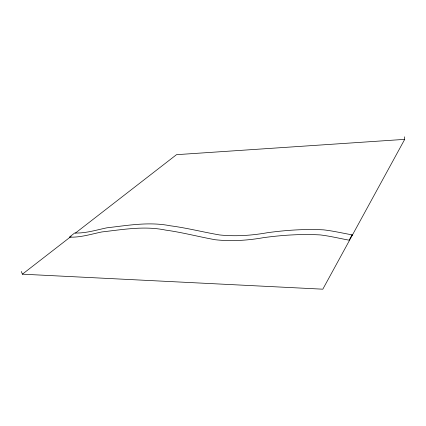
<?xml version="1.0" encoding="UTF-8"?>
<svg xmlns="http://www.w3.org/2000/svg" width="426" height="426" viewBox="0 0 426 426"><rect width="100%" height="100%" fill="white"/><g stroke="black" fill="none" stroke-linecap="round" stroke-linejoin="round"><path stroke-width="0.64" d="M352.062 234.838L349.134 240.184C339.618 238.438 329.99 236.073 320.283 234.923C301.406 233.863 282.47 235.093 263.689 237.623C247.724 240.466 231.456 241.494 215.306 239.753C198.692 236.771 182.339 232.378 165.607 230.099C144.414 225.689 122.997 229.55 101.83 231.946C91.105 234.156 80.407 237.617 69.331 237.138L74.672 233.006C85.647 233.427 96.244 230.019 106.873 227.819C127.88 225.397 149.121 221.568 170.182 225.769C186.817 227.921 203.101 232.122 219.624 234.955C235.621 236.579 251.718 235.519 267.517 232.692C286.091 230.157 304.814 228.89 323.494 229.848C333.1 230.919 342.637 233.176 352.062 234.838L352.174 235.477M404.375 136.815L404.7 139.366L322.817 289.185L22.408 274.179L21.3 271.474M22.408 274.179L71.185 236.35M75.381 233.097L176.502 154.675L404.7 139.366"/></g></svg>
